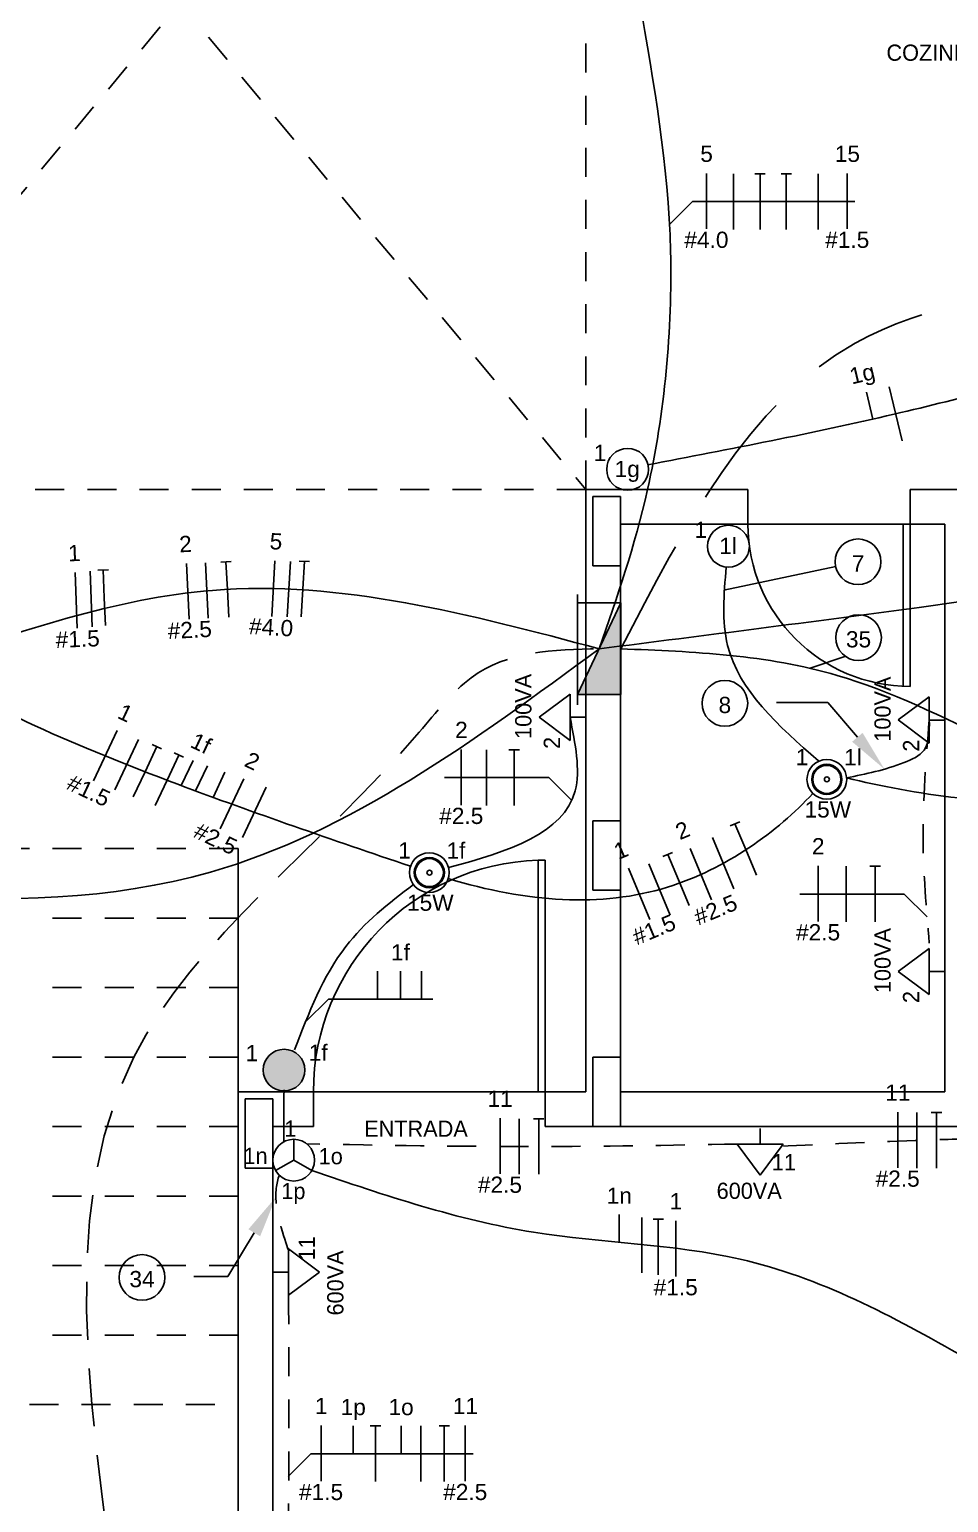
# Model space of a CAD drawing. Header units: metres. Extents: x 134.3 to 218.4, y -41.5 to 17.9.
# Drawn here: x 146.23 to 150.2, y -18.29 to -11.93 of the extents above; entities that cross this region are included whole.
import ezdxf
from ezdxf import colors
from ezdxf.entities.mleader import LeaderData, LeaderLine
from ezdxf.enums import TextEntityAlignment as Align
from ezdxf.math import Vec2, Vec3

# ---------------------------------------------------------------- set-up
doc = ezdxf.new("R2010")
doc.units = ezdxf.units.M
doc.header["$MEASUREMENT"] = 0
for name, pattern in [('Dashed', [0.75, 0.5, -0.25]), ('DASHED2', [0.375, 0.25, -0.125]), ('HIDDEN', [9.525, 6.35, -3.175]), ('HIDDEN2', [0.1875, 0.125, -0.0625])]:
    doc.linetypes.add(name, pattern=pattern)
for name, color, linetype in [('A-ALVENARIA', 252, 'Continuous'), ('A-esquadrias', 253, 'Continuous'), ('A-projeção', 253, 'HIDDEN'), ('A-TEXTO', 7, 'Continuous'), ('DIAGRAMA UNIFILAR', 6, 'Continuous'), ('ELETRICA', 2, 'Continuous'), ('ELETRODUTO', 4, 'Continuous')]:
    doc.layers.add(name, color=color, linetype=linetype)
doc.styles.add('T1', font='arial.ttf')

# ---------------------------------------------------------------- blocks, each defined once
blk = doc.blocks.new('P12X30V')
at = {"layer": 'A-ALVENARIA'}
for p, q in [((-0.06, 0.15), (0.06, 0.15)), ((-0.06, -0.15), (-0.06, 0.15)), ((0.06, 0.15), (0.06, -0.15)), ((0.06, -0.15), (-0.06, -0.15))]:
    blk.add_line(p, q, dxfattribs=at)
blk = doc.blocks.new('INTERRUPTOR TRÊS SEÇÕES')
at = {"color": 3}
for q in [(0.1834, 0.0958), (0.1052, -0.0387), (0.2615, -0.0389)]:
    blk.add_line((0.1834, 0.0058), q, dxfattribs=at)
at = {"layer": 'ELETRICA', "color": 3}
blk.add_circle((0.1834, 0.0058), 0.09, dxfattribs=at)
at = {"color": 3}
for tag, p in [('CIRCUITO', (0.1689, 0.1072)), ('RETORNO3', (0.182, -0.1625))]:
    blk.add_attdef(tag, text='', height=0.07, dxfattribs=at).set_placement(p, align=Align.CENTER)
blk.add_attdef('RETORNO1', text='', height=0.07, dxfattribs=at).set_placement((0.0706, -0.0105), align=Align.RIGHT)
blk.add_attdef('RETORNO2', (0.291, -0.012), '', height=0.07, dxfattribs=at)
blk = doc.blocks.new('TOMADA BAIXA')
at = {"layer": 'ELETRICA', "color": 3}
for p, q in [((-0.0997, 0.0677), (0.0003, 0.2016)), ((0.0003, 0.2016), (0.0997, 0.0677)), ((0.0997, 0.0677), (-0.0997, 0.0677)), ((0, 0.0677), (0, 0))]:
    blk.add_line(p, q, dxfattribs=at)
at = {"color": 3}
blk.add_attdef('POTENCIA', text='', height=0.07, dxfattribs=at).set_placement((0.0471, 0.2345), align=Align.CENTER)
blk.add_attdef('CIRCUITO', text='', height=0.07, dxfattribs=at).set_placement((-0.0844, 0.1113), align=Align.RIGHT)
blk = doc.blocks.new('PANDORA 1C')
at = {"layer": 'ELETRICA'}
for centre, radius in [((-0.0004, 0), 0.0857), ((-0.0004, 0), 0.0651), ((-0.0004, 0), 0.0605), ((0, 0), 0.0106)]:
    blk.add_circle(centre, radius, dxfattribs=at)
at = {"style": 'T1'}
blk.add_attdef('CIRCUITO', text='', height=0.07, dxfattribs=at).set_placement((-0.0802, 0.061), align=Align.RIGHT)
blk.add_attdef('RETORNO', (0.074, 0.0605), '', height=0.07, dxfattribs=at)
blk.add_attdef('POTENCIA', text='', height=0.07, dxfattribs=at).set_placement((0.004, -0.1648), align=Align.CENTER)
blk = doc.blocks.new('INTERRUPTOR SIMPLES UMA SEÇÃO')
at = {"layer": 'ELETRICA', "color": 3}
blk.add_circle((0.058, -0.0001), 0.0904, dxfattribs=at)
at = {"layer": 'ELETRICA', "color": 3, "style": 'T1'}
blk.add_attdef('CIRCUITO', text='', height=0.07, dxfattribs=at).set_placement((-0.0341, 0.0363), align=Align.RIGHT)
blk.add_attdef('RETORNO', text='', height=0.07, dxfattribs=at).set_placement((0.0562, -0.0334), align=Align.CENTER)
blk = doc.blocks.new('INTERRUTOR PARALELO')
h = blk.add_hatch(color=3)
h.dxf.hatch_style = 1
h.paths.add_polyline_path([(-0.0899, 0.058, 1), (0.0901, 0.058, 1)])
at = {"layer": 'ELETRICA', "color": 3}
blk.add_circle((0.0001, 0.058), 0.09, dxfattribs=at)
at = {"color": 3, "style": 'T1'}
blk.add_attdef('CIRCUITO', text='', height=0.07, dxfattribs=at).set_placement((-0.1115, 0.0962), align=Align.RIGHT)
blk.add_attdef('RETORNO', (0.1067, 0.0981), '', height=0.07, dxfattribs=at)
blk = doc.blocks.new('CONDUTOR FASE')
at = {"layer": 'DIAGRAMA UNIFILAR'}
blk.add_line((0, 0.12), (0, -0.12), dxfattribs=at)
blk = doc.blocks.new('CONDUTOR TERRA')
at = {"layer": 'DIAGRAMA UNIFILAR'}
for p, q in [((0.0225, 0.12), (-0.0225, 0.12)), ((0, 0.12), (0, 0)), ((0, 0), (0, -0.12))]:
    blk.add_line(p, q, dxfattribs=at)
blk = doc.blocks.new('RETORNO PARALELO INTERMEDIARIO')
at = {"layer": 'DIAGRAMA UNIFILAR'}
blk.add_line((0, 0.12), (0, 0), dxfattribs=at)
blk = doc.blocks.new('APOIO UNIFILAR')
at = {"layer": 'DIAGRAMA UNIFILAR'}
for p, q in [((0, 0), (0.099, 0.099)), ((0.099, 0.099), (0.549, 0.099))]:
    blk.add_line(p, q, dxfattribs=at)
blk = doc.blocks.new('RETORNO LAMPADA')
at = {"layer": 'DIAGRAMA UNIFILAR'}
blk.add_line((0, 0.12), (0, 0), dxfattribs=at)
at = {"layer": 'DIAGRAMA UNIFILAR', "style": 'T1'}
blk.add_attdef('RETORNO', text='', height=0.07, dxfattribs=at).set_placement((0.0001, 0.1665), align=Align.CENTER)
blk = doc.blocks.new('FASE CIRCUITO')
blk.add_line((-0.0007, 0.1217), (-0.0007, -0.1183))
at = {"style": 'T1'}
blk.add_attdef('SEÇÃO', text='', height=0.07, dxfattribs=at).set_placement((-0.001, -0.2), align=Align.CENTER)
at = {"layer": 'DIAGRAMA UNIFILAR', "style": 'T1'}
blk.add_attdef('CIRCUITO', text='', height=0.07, dxfattribs=at).set_placement((-0.0004, 0.1712), align=Align.CENTER)
blk = doc.blocks.new('APOIO PEQUENO UNIFILAR')
at = {"layer": 'DIAGRAMA UNIFILAR'}
for p, q in [((0, 0), (0.099, 0.099)), ((0.099, 0.099), (0.349, 0.099))]:
    blk.add_line(p, q, dxfattribs=at)
blk = doc.blocks.new('APOIO SIMPLES UNIFILAR')
at = {"layer": 'DIAGRAMA UNIFILAR'}
blk.add_line((0, 0), (0.25, 0), dxfattribs=at)
blk = doc.blocks.new('detalhe')
at = {"layer": 'DIAGRAMA UNIFILAR'}
blk.add_circle((0.0986, 0), 0.0986, dxfattribs=at)
at = {"layer": 'DIAGRAMA UNIFILAR', "style": 'T1'}
blk.add_attdef('NUMERO', text='', height=0.07, dxfattribs=at).set_placement((0.0986, -0.0422), align=Align.CENTER)

msp = doc.modelspace()

# ---------------------------------------------------------------- hatches: boundary and pattern name
at = {"layer": 'ELETRICA'}
h = msp.add_hatch(color=256, dxfattribs=at)
h.dxf.hatch_style = 1
h.paths.add_polyline_path([(148.7837, -14.4046), (148.6337, -14.7229), (148.6337, -14.8005), (148.7837, -14.8005)])
h.paths.add_polyline_path([(148.6337, -14.7229), (148.5971, -14.8005), (148.6337, -14.8005)])

# ---------------------------------------------------------------- linework, layer by layer
at = {"layer": 'A-ALVENARIA'}
for p, q in [((149.3324, -13.915, 0.284), (148.6324, -13.915, 0.284)), ((148.6324, -13.915, 0.284), (148.6324, -16.515, 0.284)), ((149.3324, -14.065, 0.284), (149.3324, -13.915, 0.284)), ((150.4824, -13.915, 0.284), (150.0324, -13.915, 0.284)), ((150.0324, -14.065, 0.284), (150.0324, -13.915, 0.284)), ((148.7824, -14.065, 0.284), (148.7824, -16.515, 0.284)), ((149.3324, -14.065, 0.284), (148.7824, -14.065, 0.284)), ((150.0324, -14.065, 0.284), (150.1824, -14.065, 0.284)), ((150.1824, -14.065, 0.284), (150.1824, -16.515, 0.284)), ((147.1324, -18.865, 0.284), (147.1324, -15.465, 0.284)), ((147.1324, -16.515, 0.284), (147.4574, -16.515, 0.284)), ((147.4574, -16.665, 0.284), (147.4574, -16.515, 0.284)), ((148.4574, -16.515, 0.284), (148.6324, -16.515, 0.284)), ((148.4574, -16.515, 0.284), (148.4574, -16.665, 0.284)), ((148.7824, -16.515, 0.284), (150.1824, -16.515, 0.284)), ((147.2824, -16.665, 0.284), (147.2824, -27.015, 0.284)), ((147.4574, -16.665, 0.284), (147.2824, -16.665, 0.284)), ((147.2824, -16.665, 0.284), (147.2824, -27.015, 0.284)), ((153.7353, -16.665, 0.284), (148.4574, -16.665, 0.284))]:
    msp.add_line(p, q, dxfattribs=at)
at = {"layer": 'A-esquadrias'}
for p, q in [((149.3324, -14.065, 0.284), (150.0324, -14.065, 0.284)), ((150.0024, -14.065, 0.284), (150.0024, -14.7644, 0.284)), ((150.0324, -14.065, 0.284), (150.0324, -14.765, 0.284)), ((148.4574, -15.515, 0.284), (148.4274, -15.515, 0.284)), ((148.4274, -15.515, 0.284), (148.4274, -16.515, 0.284)), ((148.4574, -16.515, 0.284), (148.4574, -15.515, 0.284)), ((147.4574, -16.515, 0.284), (148.4574, -16.515, 0.284))]:
    msp.add_line(p, q, dxfattribs=at)
for centre, radius, start, end in [((150.0324, -14.065, 0.284), 0.7, 180, 270), ((148.4582, -16.5154, 0.284), 1.0008, 91.76411, 179.9808)]:
    msp.add_arc(centre, radius, start, end, dxfattribs=at)
at = {"layer": 'A-projeção', "linetype": 'HIDDEN2'}
for p, q in [((145.1324, -13.915, 0.284), (148.6324, -9.715, 0.284)), ((145.1324, -9.715, 0.284), (148.6324, -13.915, 0.284)), ((148.6324, -13.915, 0.284), (148.6324, -9.715, 0.284)), ((148.6324, -13.915, 0.284), (145.1324, -13.915, 0.284)), ((147.1324, -15.465, 0.284), (146.1324, -15.465, 0.284)), ((147.1324, -15.765, 0.284), (146.2324, -15.765, 0.284)), ((147.1324, -16.065, 0.284), (146.2324, -16.065, 0.284)), ((147.1324, -16.365, 0.284), (146.2324, -16.365, 0.284)), ((147.1324, -16.665, 0.284), (146.2324, -16.665, 0.284)), ((147.1324, -16.965, 0.284), (146.2324, -16.965, 0.284)), ((147.1324, -17.265, 0.284), (146.2324, -17.265, 0.284)), ((147.1324, -17.565, 0.284), (146.2324, -17.565, 0.284)), ((146.2324, -17.865, 0.284), (147.1324, -17.865, 0.284))]:
    msp.add_line(p, q, dxfattribs=at)
at = {"layer": 'DIAGRAMA UNIFILAR'}
for p, q in [((149.7115, -14.2473, 0.284), (149.2288, -14.35)), ((149.7551, -14.6345, 0.2648), (149.6011, -14.6868, 0.2648))]:
    msp.add_line(p, q, dxfattribs=at)
at = {"layer": 'ELETRICA'}
for p, q in [((148.5971, -14.8439), (148.5971, -14.3685)), ((148.5971, -14.8005), (148.7837, -14.4046)), ((148.599, -14.4046), (148.7837, -14.4046)), ((148.7837, -14.4046), (148.7837, -14.8005)), ((148.7837, -14.8005), (148.5955, -14.8005))]:
    msp.add_line(p, q, dxfattribs=at)
at = {"layer": 'ELETRICA', "color": 3, "linetype": 'DASHED2'}
msp.add_spline([(139.4217, -27.2278, 0.284), (146.6849, -19.515, 0.284), (146.6824, -16.365, 0.284), (147.9141, -14.9626, 0.284), (148.1385, -14.7272, 0.284), (148.6904, -14.6025)], degree=3, dxfattribs=at)
at = {"layer": 'ELETRODUTO'}
for points in [[(148.6904, -14.6025), (148.8992, -13.915, 0.284), (148.9986, -12.8867, 0.284), (148.7587, -10.5448, 0.284), (148.573, -9.715, 0.284), (148.3271, -9.7175, 0.284)], [(150.8475, -13.3607, 0.284), (149.9637, -13.5896, 0.284), (148.8989, -13.8083, 0.284)], [(148.6904, -14.6025), (150.0707, -14.4237, 0.284), (152.0118, -14.144, 0.284)], [(148.6904, -14.6025), (147.0215, -14.3505, 0.284), (145.7783, -14.6699, 0.284)], [(149.6365, -15.0862, 0.284), (149.2446, -14.5882, 0.284), (149.2383, -14.25, 0.284)], [(148.7837, -14.6025), (149.7179, -14.7174, 0.284), (150.4001, -15.0079, 0.284)], [(149.7585, -15.1593, 0.284), (150.0059, -15.0937, 0.284), (150.0921, -15.0396, 0.284), (150.1146, -14.9102, 0.284)], [(147.3306, -16.5061, 0.284), (147.3298, -16.7302, 0.284)]]:
    msp.add_spline(points, degree=3, dxfattribs=at)
at = {"layer": 'ELETRODUTO', "linetype": 'Dashed'}
msp.add_spline([(148.7837, -14.6025), (149.7946, -13.2838), (150.8387, -12.9774), (152.4311, -12.4071, 0.284)], degree=3, dxfattribs=at)
at = {"layer": 'ELETRODUTO', "color": 4, "linetype": 'ByBlock'}
msp.add_spline([(141.6508, -15.615, 0.284), (144.2463, -15.5383, 0.284), (147.013, -15.5668, 0.284), (148.6904, -14.6025)], degree=3, dxfattribs=at)
at = {"layer": 'ELETRODUTO'}
for points, knots in [([(147.8764, -15.5413, 0.284), (147.5405, -15.4273, 0.284), (146.7718, -15.1645, 0.284), (146.0235, -14.8481, 0.284), (145.7784, -14.6694, 0.284)], [0.086025, 0.086025, 0.086025, 0.086025, 1.150007, 2.522354, 2.522354, 2.522354, 2.522354]), ([(148.0404, -15.5472, 0.284), (148.2989, -15.4781, 0.284), (148.6564, -15.3603, 0.284), (148.5873, -15.0124, 0.284), (148.5646, -14.8983, 0.284)], [0.0689762, 0.0689762, 0.0689762, 0.0689762, 0.7211013, 1.0395581, 1.0395581, 1.0395581, 1.0395581]), ([(149.7585, -15.1602, 0.284), (150.0447, -15.2287, 0.284), (150.6436, -15.3295, 0.284), (151.2208, -15.163, 0.284), (151.4393, -15.0956, 0.284)], [0, 0, 0, 0, 1.110325, 1.788516, 1.788516, 1.788516, 1.788516]), ([(148.0394, -15.5941, 0.284), (148.378, -15.6979, 0.284), (148.985, -15.7384, 0.284), (149.4608, -15.3907, 0.284), (149.6117, -15.2274, 0.284)], [0.077693, 0.077693, 0.077693, 0.077693, 1.046843, 1.905978, 1.905978, 1.905978, 1.905978]), ([(147.376, -16.3345, 0.284), (147.437, -16.1755, 0.284), (147.5463, -15.8902, 0.284), (147.7807, -15.7007, 0.284), (147.8887, -15.62, 0.284)], [0, 0, 0, 0, 0.4991225, 0.8956984, 0.8956984, 0.8956984, 0.8956984]), ([(150.2705, -17.6637, 0.284), (149.9573, -17.4828, 0.284), (149.3724, -17.1746, 0.284), (148.3648, -17.1653, 0.284), (147.7653, -16.9617, 0.284), (147.4506, -16.8548, 0.284)], [0.194204, 0.194204, 0.194204, 0.194204, 1.258777, 2.157439, 3.150275, 3.150275, 3.150275, 3.150275])]:
    msp.add_open_spline(points, degree=3, knots=knots, dxfattribs=at)
at = {"layer": 'ELETRODUTO', "linetype": 'HIDDEN2'}
for points in [[(150.1146, -14.9102, 0.284), (150.0879, -15.4238, 0.284), (150.1146, -15.8728, 0.284)], [(150.9591, -16.7406, 0.284), (150.3377, -16.7182, 0.284), (150.0538, -16.725, 0.284), (149.4691, -16.7499, 0.284)], [(149.2851, -16.7406, 0.284), (148.4103, -16.7511, 0.284), (147.4287, -16.7398, 0.284)], [(147.3095, -16.8743, 0.284), (147.299, -17.0101, 0.284), (147.3501, -17.1932, 0.284), (147.3439, -17.1703, 0.284)], [(147.3501, -17.3927, 0.284), (147.3519, -17.9512, 0.284), (147.3502, -18.4096, 0.284), (147.3501, -18.6153, 0.284)]]:
    msp.add_spline(points, degree=3, dxfattribs=at)

# ---------------------------------------------------------------- block references
at = {"layer": 'A-ALVENARIA'}
for p in [(148.723, -14.095, 0.284), (148.723, -15.495, 0.284), (148.723, -16.515, 0.284), (147.223, -16.695, 0.284)]:
    msp.add_blockref('P12X30V', p, dxfattribs=at)
at = {"layer": 'DIAGRAMA UNIFILAR'}
for name, p, values in [('FASE CIRCUITO', (149.1541, -12.6718, 0.284), {'CIRCUITO': '5', 'SEÇÃO': '#4.0'}), ('FASE CIRCUITO', (149.7617, -12.6718, 0.284), {'CIRCUITO': '15', 'SEÇÃO': '#1.5'}), ('detalhe', (149.7087, -14.2268, 0.284), {'NUMERO': '7'}), ('detalhe', (149.7109, -14.5543, 0.2648), {'NUMERO': '35'}), ('detalhe', (149.1341, -14.8378), {'NUMERO': '8'}), ('FASE CIRCUITO', (148.0963, -15.1588, 0.284), {'CIRCUITO': '2', 'SEÇÃO': '#2.5'}), ('FASE CIRCUITO', (149.636, -15.6612, 0.284), {'CIRCUITO': '2', 'SEÇÃO': '#2.5'}), ('RETORNO LAMPADA', (147.8326, -16.1146, 0.284), {'RETORNO': '1f'}), ('FASE CIRCUITO', (148.2632, -16.7511, 0.284), {'CIRCUITO': '11', 'SEÇÃO': '#2.5'}), ('FASE CIRCUITO', (149.9793, -16.7248, 0.284), {'CIRCUITO': '11', 'SEÇÃO': '#2.5'}), ('FASE CIRCUITO', (149.0216, -17.1935, 0.284), {'CIRCUITO': '1', 'SEÇÃO': '#1.5'}), ('FASE CIRCUITO', (147.4916, -18.0774, 0.284), {'CIRCUITO': '1', 'SEÇÃO': '#1.5'}), ('RETORNO LAMPADA', (147.6293, -18.0774, 0.284), {'RETORNO': '1p'}), ('RETORNO LAMPADA', (147.8356, -18.0774, 0.284), {'RETORNO': '1o'}), ('FASE CIRCUITO', (148.1135, -18.0774, 0.284), {'CIRCUITO': '11', 'SEÇÃO': '#2.5'})]:
    msp.add_blockref(name, p, dxfattribs=at).add_auto_attribs(values)
for name, p in [('CONDUTOR FASE', (149.2697, -12.6718, 0.284)), ('CONDUTOR TERRA', (149.3843, -12.6718, 0.284)), ('CONDUTOR TERRA', (149.4976, -12.6718, 0.284)), ('CONDUTOR FASE', (149.635, -12.6718, 0.284)), ('APOIO UNIFILAR', (148.9942, -12.7708, 0.284)), ('RETORNO PARALELO INTERMEDIARIO', (147.7343, -16.1146, 0.284)), ('RETORNO PARALELO INTERMEDIARIO', (147.9242, -16.1146, 0.284)), ('APOIO UNIFILAR', (147.4232, -16.2136, 0.284)), ('CONDUTOR FASE', (148.3446, -16.7511, 0.284)), ('CONDUTOR TERRA', (148.4294, -16.7511, 0.284)), ('CONDUTOR FASE', (150.0607, -16.7248, 0.284)), ('CONDUTOR TERRA', (150.1456, -16.7248, 0.284)), ('CONDUTOR TERRA', (147.7254, -18.0774, 0.284)), ('CONDUTOR FASE', (147.9212, -18.0774, 0.284)), ('CONDUTOR TERRA', (148.0218, -18.0774, 0.284)), ('APOIO UNIFILAR', (147.3478, -18.1764, 0.284)), ('APOIO SIMPLES UNIFILAR', (147.8968, -18.0774, 0.284))]:
    msp.add_blockref(name, p, dxfattribs=at)
for name, p, rotation, values in [('RETORNO LAMPADA', (149.8713, -13.6111, 0.284), 13.26597210886932, {'RETORNO': '1g'}), ('FASE CIRCUITO', (146.9165, -14.3559, 0.284), 2.950469415394085, {'CIRCUITO': '2', 'SEÇÃO': '#2.5'}), ('FASE CIRCUITO', (147.2851, -14.3446, 0.284), 356.820310894127, {'CIRCUITO': '5', 'SEÇÃO': '#4.0'}), ('FASE CIRCUITO', (146.4346, -14.3952, 0.284), 2.306335422609546, {'CIRCUITO': '1', 'SEÇÃO': '#1.5'}), ('FASE CIRCUITO', (146.5589, -15.066, 0.284), 334.7920389728617, {'CIRCUITO': '1', 'SEÇÃO': '#1.5'}), ('FASE CIRCUITO', (147.1064, -15.2737, 0.284), 334.7920389728617, {'CIRCUITO': '2', 'SEÇÃO': '#2.5'}), ('FASE CIRCUITO', (149.1298, -15.5765, 0.284), 22.66741881826792, {'CIRCUITO': '2', 'SEÇÃO': '#2.5'}), ('FASE CIRCUITO', (148.8641, -15.662, 0.284), 22.66741881826792, {'CIRCUITO': '1', 'SEÇÃO': '#1.5'})]:
    msp.add_blockref(name, p, dxfattribs=dict(at, rotation=rotation)).add_auto_attribs(values)
at = {"layer": 'DIAGRAMA UNIFILAR', "rotation": 13.26597210886932}
msp.add_blockref('CONDUTOR FASE', (149.9696, -13.5879, 0.284), dxfattribs=at)
at = {"layer": 'ELETRICA'}
for name, p, values in [('INTERRUPTOR SIMPLES UMA SEÇÃO', (148.7551, -13.8278, 0.284), {'RETORNO': '1g', 'CIRCUITO': '1'}), ('INTERRUPTOR SIMPLES UMA SEÇÃO', (149.1899, -14.1598, 0.284), {'RETORNO': '1l', 'CIRCUITO': '1'}), ('PANDORA 1C', (149.6729, -15.1662, 0.284), {'CIRCUITO': '1', 'RETORNO': '1l', 'POTENCIA': '15W'}), ('PANDORA 1C', (147.9579, -15.5689, 0.284), {'CIRCUITO': '1', 'RETORNO': '1f', 'POTENCIA': '15W'}), ('INTERRUTOR PARALELO', (147.3306, -16.4793, 0.284), {'CIRCUITO': '1', 'RETORNO': '1f'}), ('INTERRUPTOR TRÊS SEÇÕES', (147.1891, -16.8159, 0.284), {'CIRCUITO': '1', 'RETORNO1': '1n', 'RETORNO2': '1o', 'RETORNO3': '1p'}), ('RETORNO LAMPADA', (148.777, -17.165, 0.284), {'RETORNO': '1n'})]:
    msp.add_blockref(name, p, dxfattribs=at).add_auto_attribs(values)
for name, p, rotation in [('CONDUTOR FASE', (146.9977, -14.3508, 0.284), 2.950469415394085), ('CONDUTOR TERRA', (147.0863, -14.3466, 0.284), 2.950469415394085), ('CONDUTOR FASE', (147.3515, -14.3449, 0.284), 356.820310894127), ('CONDUTOR TERRA', (147.4118, -14.3447, 0.284), 356.820310894127), ('CONDUTOR FASE', (146.4984, -14.3879, 0.284), 2.306335422609546), ('CONDUTOR TERRA', (146.555, -14.3818, 0.284), 2.306335422609546), ('CONDUTOR FASE', (146.6523, -15.1028, 0.284), 334.7920389728617), ('CONDUTOR TERRA', (146.731, -15.1334, 0.284), 334.7920389728617), ('CONDUTOR TERRA', (146.8261, -15.1698, 0.284), 334.7920389728617), ('RETORNO PARALELO INTERMEDIARIO', (146.9489, -15.2159, 0.284), 334.7920389728617), ('RETORNO PARALELO INTERMEDIARIO', (147.0246, -15.2439, 0.284), 334.7920389728617), ('CONDUTOR FASE', (147.2024, -15.3082, 0.284), 334.7920389728617), ('CONDUTOR TERRA', (149.3226, -15.4685, 0.284), 22.66741881826792), ('CONDUTOR FASE', (149.2251, -15.5281, 0.284), 22.66741881826792), ('CONDUTOR TERRA', (149.0325, -15.6006, 0.284), 22.66741881826792), ('CONDUTOR FASE', (148.9508, -15.6416, 0.284), 22.66741881826792)]:
    msp.add_blockref(name, p, dxfattribs=dict(at, rotation=rotation))
for name, p, rotation, values in [('TOMADA BAIXA', (148.6324, -14.8983, 0.284), 90, {'POTENCIA': '100VA', 'CIRCUITO': '2'}), ('TOMADA BAIXA', (150.1824, -14.9102, 0.284), 90, {'POTENCIA': '100VA', 'CIRCUITO': '2'}), ('RETORNO LAMPADA', (146.8868, -15.1928, 0.284), 334.7920389728617, {'RETORNO': '1f'}), ('TOMADA BAIXA', (150.1824, -15.9955, 0.284), 90, {'POTENCIA': '100VA', 'CIRCUITO': '2'})]:
    msp.add_blockref(name, p, dxfattribs=dict(at, rotation=rotation)).add_auto_attribs(values)
for name, p in [('CONDUTOR FASE', (148.2048, -15.1588, 0.284)), ('CONDUTOR TERRA', (148.3237, -15.1588, 0.284)), ('CONDUTOR FASE', (149.7562, -15.6612, 0.284)), ('CONDUTOR TERRA', (149.8812, -15.6612, 0.284)), ('CONDUTOR FASE', (148.8739, -17.177, 0.284)), ('CONDUTOR TERRA', (148.9452, -17.1847, 0.284))]:
    msp.add_blockref(name, p, dxfattribs=at)
at = {"layer": 'ELETRICA', "xscale": -1}
for name, p in [('APOIO UNIFILAR', (148.5717, -15.2578, 0.284)), ('APOIO PEQUENO UNIFILAR', (150.1052, -15.7602, 0.284))]:
    msp.add_blockref(name, p, dxfattribs=at)
at = {"layer": 'ELETRICA'}
ref = msp.add_blockref('TOMADA BAIXA', (149.3849, -16.6728, 0.284), dxfattribs=dict(at, rotation=180))
ref.add_attrib('POTENCIA', '600VA', dxfattribs={"layer": '0', "color": 3, "height": 0.07}).set_placement((149.3377, -16.9773, 0.284), align=Align.CENTER)
ref.add_attrib('CIRCUITO', '11', dxfattribs={"layer": '0', "color": 3, "height": 0.07}).set_placement((149.5393, -16.8541, 0.284), align=Align.RIGHT)
ref = msp.add_blockref('TOMADA BAIXA', (147.2824, -17.293, 0.284), dxfattribs=dict(at, rotation=269.9999999999999))
ref.add_attrib('POTENCIA', '600VA', dxfattribs={"layer": '0', "color": 3, "height": 0.07, "rotation": 450}).set_placement((147.5868, -17.3401, 0.284), align=Align.CENTER)
ref.add_attrib('CIRCUITO', '11', dxfattribs={"layer": '0', "color": 3, "height": 0.07, "rotation": 450}).set_placement((147.4637, -17.1386, 0.284), align=Align.RIGHT)
at = {"layer": 'ELETRODUTO', "color": 7, "true_color": 0xffffff}
msp.add_blockref('APOIO SIMPLES UNIFILAR', (149.5432, -12.6718, 0.284), dxfattribs=at)
at = {"layer": 'ELETRODUTO', "color": 7, "true_color": 0xffffff, "xscale": -1}
msp.add_blockref('APOIO UNIFILAR', (150.1052, -15.7602, 0.284), dxfattribs=at)
at = {"layer": 'ELETRODUTO', "color": 7, "true_color": 0xffffff}
msp.add_blockref('detalhe', (146.6193, -17.3163), dxfattribs=at).add_auto_attribs({'NUMERO': '34'})

# ---------------------------------------------------------------- texts
at = {"layer": 'A-TEXTO'}
for s, p in [('COZINHA', (149.9298, -12.0641, 0.284)), ('ENTRADA', (147.6763, -16.7093, 0.284))]:
    msp.add_text(s, height=0.07, dxfattribs=at).set_placement(p)

# ---------------------------------------------------------------- leaders
at = {"layer": 'DIAGRAMA UNIFILAR'}
ml = msp.add_multileader_mtext('Standard', dxfattribs=at)
ml.set_content(' ', color=256)
ml.set_leader_properties()
ml.build(insert=Vec2(0, 0))
ml.multileader.update_dxf_attribs({"text_right_attachment_type": 6, "dogleg_length": 0.36, "arrow_head_size": 0.18})
ctx = ml.context
ctx.base_point, ctx.char_height, ctx.arrow_head_size, ctx.landing_gap_size, ctx.plane_origin = Vec3(149.2411, -14.744, 0.284), 0.18, 0.18, 0.09, Vec3(149.9208, -15.1218, 0.284)
ctx.right_attachment, ctx.text_align_type = 6, 2
notes = []
notes.append((ctx, [(0, (1, 1, 0), (149.6766, -14.834, 0.284), (-1, 0), 0.0756, [(0, [(149.9208, -15.1218, 0.284)], 0, [])])]))
ctx.mtext.insert, ctx.mtext.alignment, ctx.mtext.flow_direction = Vec3(149.5111, -14.654, 0.284), 3, 5
ml = msp.add_multileader_mtext('Standard', dxfattribs=at)
ml.set_content(' ', color=256)
ml.set_leader_properties()
ml.build(insert=Vec2(0, 0))
ml.multileader.update_dxf_attribs({"text_right_attachment_type": 6, "dogleg_length": 0.36, "arrow_head_size": 0.18})
ctx = ml.context
ctx.base_point, ctx.char_height, ctx.arrow_head_size, ctx.landing_gap_size, ctx.plane_origin = Vec3(146.7273, -17.2228, 0.284), 0.18, 0.18, 0.09, Vec3(147.2955, -16.9696, 0.284)
ctx.right_attachment, ctx.text_align_type = 6, 2
notes.append((ctx, [(0, (1, 1, 0), (147.0879, -17.3128, 0.284), (-1, 0), 0.000633, [(0, [(147.2955, -16.9696, 0.284)], 0, [])])]))
ctx.mtext.insert, ctx.mtext.alignment, ctx.mtext.flow_direction = Vec3(146.9973, -17.1328, 0.284), 3, 5
for ctx, leaders in notes:
    for number, flags, end, landing, length, lines in leaders:
        leader = LeaderData()
        leader.index, (leader.has_last_leader_line, leader.has_dogleg_vector, leader.attachment_direction) = number, flags
        leader.last_leader_point, leader.dogleg_vector, leader.dogleg_length = Vec3(end), Vec3(landing), length
        for number, points, colour, breaks in lines:
            line = LeaderLine()
            line.index, line.vertices, line.color, line.breaks = number, Vec3.list(points), colors.encode_raw_color(colour), breaks
            leader.lines.append(line)
        ctx.leaders.append(leader)

doc.saveas('drawing.dxf')
